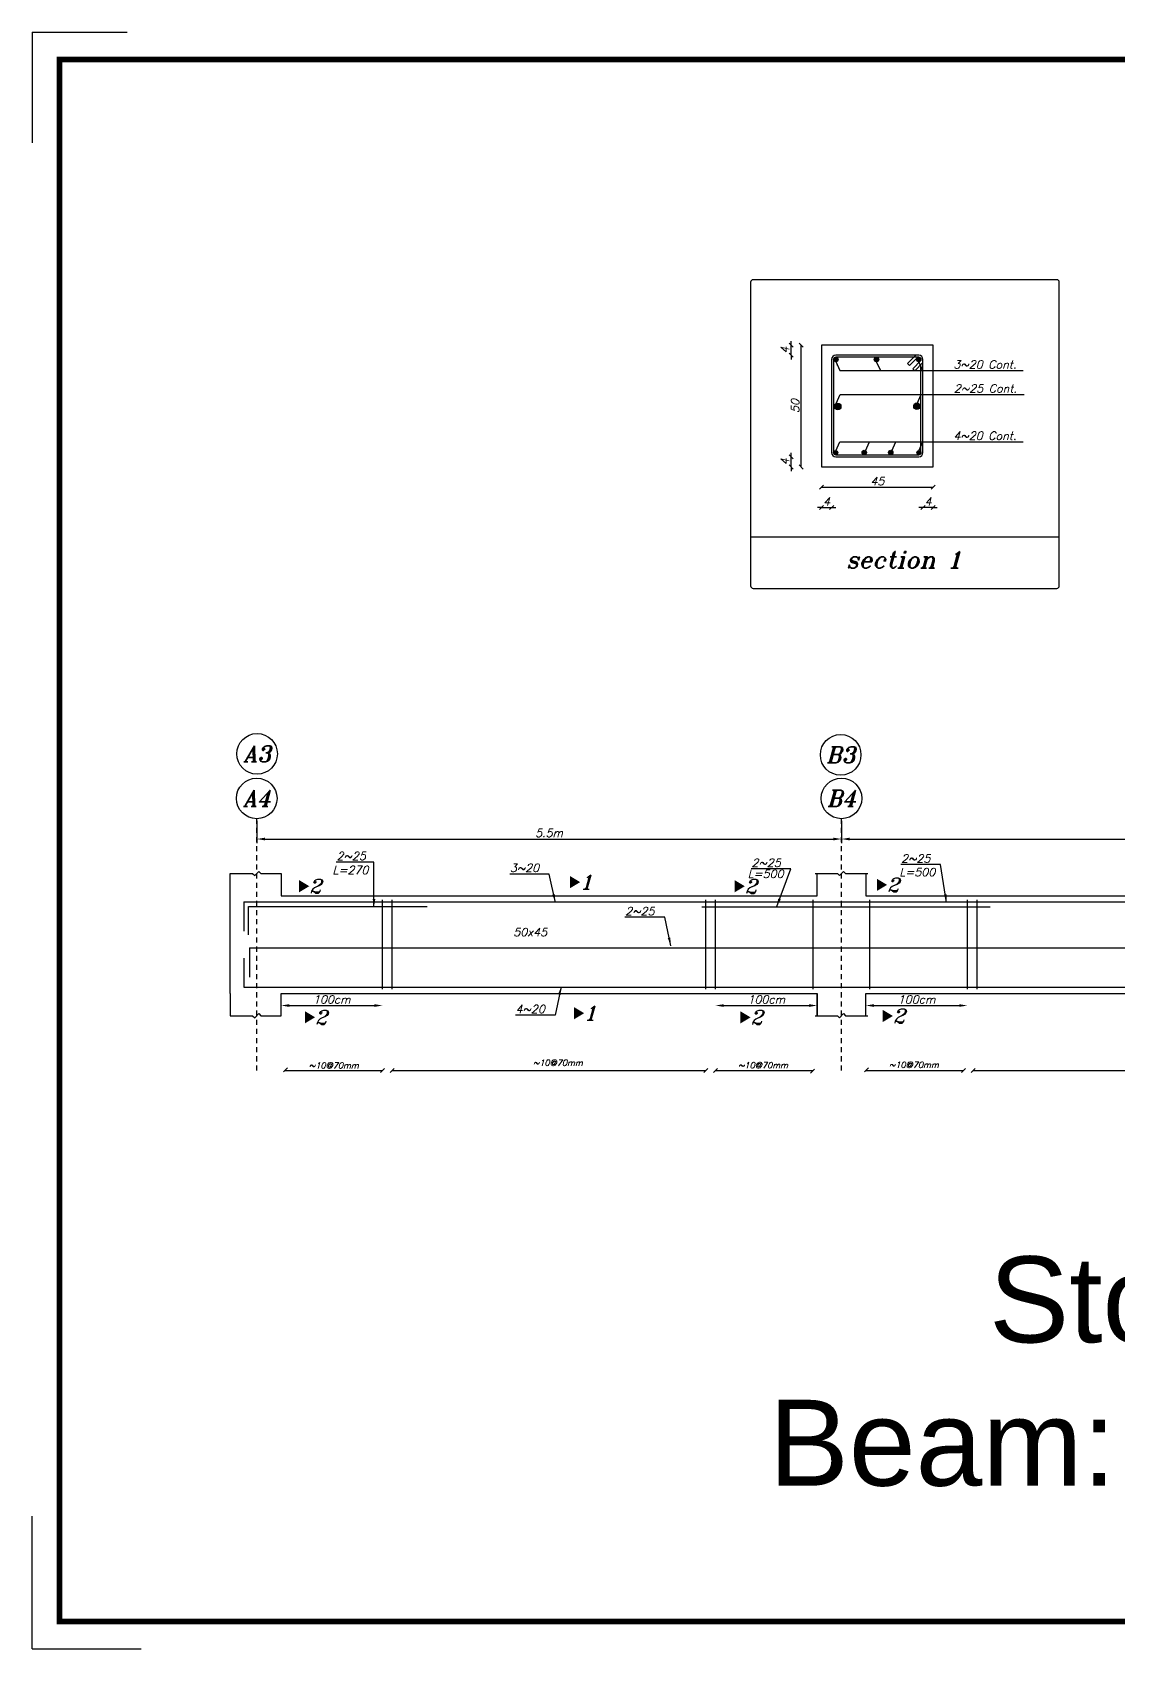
# Model space of a CAD drawing. Header units: inches. Extents: x -1152 to 1352, y 183 to 608.
# Drawn here: x 520.7 to 547.45, y 232.89 to 272.69 of the extents above; entities that cross this region are included whole.
import ezdxf
from ezdxf.enums import TextEntityAlignment as Align

# ---------------------------------------------------------------- set-up
doc = ezdxf.new("R2010")
doc.units = ezdxf.units.IN
doc.header["$MEASUREMENT"] = 0
doc.linetypes.add('HIDDEN2', pattern=[0.1875, 0.125, -0.0625])
doc.layers.add('Layer4', color=252, linetype='Continuous', lineweight=25)
doc.layers.add('SAZE_DRAWINGS', color=7, linetype='Continuous')
doc.styles.add('SAZE_STYLE', font='romancp.shx', dxfattribs={"oblique": 15})
doc.styles.add('SAZE_STYLE1', font='romant.shx', dxfattribs={"oblique": 15})
doc.styles.get("Standard").update_dxf_attribs({"font": 'arial.ttf'})
doc.dimstyles.new('SAZE_DIM_STYLE', dxfattribs={"dimtxt": 0.2, "dimasz": 0.2, "dimexe": 0.1, "dimexo": 0.05, "dimgap": 0.05, "dimtad": 0, "dimzin": 0, "dimdsep": 46, "dimtxsty": 'SAZE_STYLE', "dimcen": 0.09, "dimclrd": 2, "dimclre": 2, "dimclrt": 3, "dimadec": 0, "dimazin": 0, "dimtfac": 1, "dimtdec": 4, "dimtix": 1, "dimtmove": 1, "dimatfit": 3, "dimfxl": 1, "dimtolj": 1, "dimtzin": 0, "dimarcsym": 0})

# ---------------------------------------------------------------- blocks, each defined once
blk = doc.blocks.new('*D117')
at = {"layer": 'DEFPOINTS', "color": 0, "transparency": 16777216}
for p in [(540.625, 253.327), (556.865, 253.327), (556.865, 252.827)]:
    blk.add_point(p, dxfattribs=at)
at = {"layer": 'SAZE_DRAWINGS', "color": 2, "lineweight": -2, "transparency": 16777216}
for p, q in [((540.625, 253.277), (540.625, 252.727)), ((556.865, 253.277), (556.865, 252.727)), ((540.825, 252.827), (556.665, 252.827))]:
    blk.add_line(p, q, dxfattribs=at)
at = {"layer": 'SAZE_DRAWINGS', "color": 2, "transparency": 16777216}
for points in [[(540.825, 252.86), (540.825, 252.794), (540.625, 252.827)], [(556.665, 252.86), (556.665, 252.794), (556.865, 252.827)]]:
    blk.add_solid(points, dxfattribs=at)
at = {"layer": 'SAZE_DRAWINGS', "color": 3, "transparency": 16777216, "insert": (548.745, 252.977), "char_height": 0.2, "attachment_point": 5, "style": 'SAZE_STYLE'}
blk.add_mtext('\\A1;6m', dxfattribs=at)
blk = doc.blocks.new('*D119')
at = {"layer": 'DEFPOINTS', "color": 0, "transparency": 16777216}
for p in [(541.225, 248.727), (543.725, 248.727), (543.725, 248.727)]:
    blk.add_point(p, dxfattribs=at)
at = {"layer": 'SAZE_DRAWINGS', "color": 2, "lineweight": -2, "transparency": 16777216}
blk.add_line((541.425, 248.727), (543.525, 248.727), dxfattribs=at)
at = {"layer": 'SAZE_DRAWINGS', "color": 2, "transparency": 16777216}
for points in [[(541.425, 248.76), (541.425, 248.694), (541.225, 248.727)], [(543.525, 248.76), (543.525, 248.694), (543.725, 248.727)]]:
    blk.add_solid(points, dxfattribs=at)
at = {"layer": 'SAZE_DRAWINGS', "color": 3, "transparency": 16777216, "insert": (542.475, 248.877), "char_height": 0.2, "attachment_point": 5, "style": 'SAZE_STYLE'}
blk.add_mtext('\\A1;100cm', dxfattribs=at)
blk = doc.blocks.new('*D114')
at = {"layer": 'DEFPOINTS', "color": 0, "transparency": 16777216}
for p in [(526.825, 248.727), (529.325, 248.727), (529.325, 248.727)]:
    blk.add_point(p, dxfattribs=at)
at = {"layer": 'SAZE_DRAWINGS', "color": 2, "lineweight": -2, "transparency": 16777216}
blk.add_line((527.025, 248.727), (529.125, 248.727), dxfattribs=at)
at = {"layer": 'SAZE_DRAWINGS', "color": 2, "transparency": 16777216}
for points in [[(527.025, 248.76), (527.025, 248.694), (526.825, 248.727)], [(529.125, 248.76), (529.125, 248.694), (529.325, 248.727)]]:
    blk.add_solid(points, dxfattribs=at)
at = {"layer": 'SAZE_DRAWINGS', "color": 3, "transparency": 16777216, "insert": (528.075, 248.877), "char_height": 0.2, "attachment_point": 5, "style": 'SAZE_STYLE'}
blk.add_mtext('\\A1;100cm', dxfattribs=at)
blk = doc.blocks.new('*D115')
at = {"layer": 'DEFPOINTS', "color": 0, "transparency": 16777216}
for p in [(537.525, 248.727), (540.025, 248.727), (540.025, 248.727)]:
    blk.add_point(p, dxfattribs=at)
at = {"layer": 'SAZE_DRAWINGS', "color": 2, "lineweight": -2, "transparency": 16777216}
blk.add_line((537.725, 248.727), (539.825, 248.727), dxfattribs=at)
at = {"layer": 'SAZE_DRAWINGS', "color": 2, "transparency": 16777216}
for points in [[(537.725, 248.76), (537.725, 248.694), (537.525, 248.727)], [(539.825, 248.76), (539.825, 248.694), (540.025, 248.727)]]:
    blk.add_solid(points, dxfattribs=at)
at = {"layer": 'SAZE_DRAWINGS', "color": 3, "transparency": 16777216, "insert": (538.775, 248.877), "char_height": 0.2, "attachment_point": 5, "style": 'SAZE_STYLE'}
blk.add_mtext('\\A1;100cm', dxfattribs=at)
blk = doc.blocks.new('*D116')
at = {"layer": 'DEFPOINTS', "color": 0, "transparency": 16777216}
for p in [(526.225, 253.327), (540.625, 253.327), (540.625, 252.827)]:
    blk.add_point(p, dxfattribs=at)
at = {"layer": 'SAZE_DRAWINGS', "color": 2, "lineweight": -2, "transparency": 16777216}
for p, q in [((526.225, 253.277), (526.225, 252.727)), ((540.625, 253.277), (540.625, 252.727)), ((526.425, 252.827), (540.425, 252.827))]:
    blk.add_line(p, q, dxfattribs=at)
at = {"layer": 'SAZE_DRAWINGS', "color": 2, "transparency": 16777216}
for points in [[(526.425, 252.86), (526.425, 252.794), (526.225, 252.827)], [(540.425, 252.86), (540.425, 252.794), (540.625, 252.827)]]:
    blk.add_solid(points, dxfattribs=at)
at = {"layer": 'SAZE_DRAWINGS', "color": 3, "transparency": 16777216, "insert": (533.425, 252.977), "char_height": 0.2, "attachment_point": 5, "style": 'SAZE_STYLE'}
blk.add_mtext('\\A1;5.5m', dxfattribs=at)
blk = doc.blocks.new('SAZE-CIR-COL')
at = {"layer": 'SAZE_DRAWINGS'}
h = blk.add_hatch(color=0, dxfattribs=at)
h.dxf.hatch_style = 1
h.paths.add_polyline_path([(0.5, 0, 1), (-0.5, 0, 1)])
at = {"layer": 'SAZE_DRAWINGS', "color": 0}
blk.add_circle((0, 0), 0.5, dxfattribs=at)
blk = doc.blocks.new('_Oblique')
at = {"color": 0, "linetype": 'ByBlock', "lineweight": -2}
blk.add_line((-0.5, -0.5), (0.5, 0.5), dxfattribs=at)
blk = doc.blocks.new('*D123')
at = {"layer": 'DEFPOINTS', "color": 0, "transparency": 16777216}
for p in [(540.133, 260.989), (540.383, 260.989), (540.383, 260.989)]:
    blk.add_point(p, dxfattribs=at)
at = {"layer": 'SAZE_DRAWINGS', "color": 2, "lineweight": -2, "transparency": 16777216}
for p, q in [((540.133, 260.989), (540.033, 260.989)), ((540.133, 260.989), (540.383, 260.989)), ((540.383, 260.989), (540.483, 260.989))]:
    blk.add_line(p, q, dxfattribs=at)
at = {"layer": 'SAZE_DRAWINGS', "color": 2, "lineweight": -2, "transparency": 16777216, "xscale": 0.1, "yscale": 0.1, "zscale": 0.1}
blk.add_blockref('_Oblique', (540.133, 260.989), dxfattribs=at)
at = {"layer": 'SAZE_DRAWINGS', "color": 2, "lineweight": -2, "transparency": 16777216, "xscale": 0.1, "yscale": 0.1, "zscale": 0.1, "rotation": 180}
blk.add_blockref('_Oblique', (540.383, 260.989), dxfattribs=at)
at = {"layer": 'SAZE_DRAWINGS', "color": 3, "transparency": 16777216, "insert": (540.258, 261.139), "char_height": 0.2, "attachment_point": 5, "style": 'SAZE_STYLE'}
blk.add_mtext('\\A1;4', dxfattribs=at)
blk = doc.blocks.new('*D124')
at = {"layer": 'DEFPOINTS', "color": 0, "transparency": 16777216}
for p in [(540.133, 261.489), (542.883, 261.489), (542.883, 261.489)]:
    blk.add_point(p, dxfattribs=at)
at = {"layer": 'SAZE_DRAWINGS', "color": 2, "lineweight": -2, "transparency": 16777216}
blk.add_line((540.133, 261.489), (542.883, 261.489), dxfattribs=at)
at = {"layer": 'SAZE_DRAWINGS', "color": 2, "lineweight": -2, "transparency": 16777216, "xscale": 0.1, "yscale": 0.1, "zscale": 0.1, "rotation": 180}
blk.add_blockref('_Oblique', (540.133, 261.489), dxfattribs=at)
at = {"layer": 'SAZE_DRAWINGS', "color": 2, "lineweight": -2, "transparency": 16777216, "xscale": 0.1, "yscale": 0.1, "zscale": 0.1}
blk.add_blockref('_Oblique', (542.883, 261.489), dxfattribs=at)
at = {"layer": 'SAZE_DRAWINGS', "color": 3, "transparency": 16777216, "insert": (541.508, 261.639), "char_height": 0.2, "attachment_point": 5, "style": 'SAZE_STYLE'}
blk.add_mtext('\\A1;45', dxfattribs=at)
blk = doc.blocks.new('*D125')
at = {"layer": 'DEFPOINTS', "color": 0, "transparency": 16777216}
for p in [(542.633, 260.989), (542.633, 260.989), (542.883, 260.989)]:
    blk.add_point(p, dxfattribs=at)
at = {"layer": 'SAZE_DRAWINGS', "color": 2, "lineweight": -2, "transparency": 16777216}
for p, q in [((542.633, 260.989), (542.533, 260.989)), ((542.883, 260.989), (542.633, 260.989)), ((542.883, 260.989), (542.983, 260.989))]:
    blk.add_line(p, q, dxfattribs=at)
at = {"layer": 'SAZE_DRAWINGS', "color": 2, "lineweight": -2, "transparency": 16777216, "xscale": 0.1, "yscale": 0.1, "zscale": 0.1}
blk.add_blockref('_Oblique', (542.633, 260.989), dxfattribs=at)
at = {"layer": 'SAZE_DRAWINGS', "color": 2, "lineweight": -2, "transparency": 16777216, "xscale": 0.1, "yscale": 0.1, "zscale": 0.1, "rotation": 180}
blk.add_blockref('_Oblique', (542.883, 260.989), dxfattribs=at)
at = {"layer": 'SAZE_DRAWINGS', "color": 3, "transparency": 16777216, "insert": (542.758, 261.139), "char_height": 0.2, "attachment_point": 5, "style": 'SAZE_STYLE'}
blk.add_mtext('\\A1;4', dxfattribs=at)
blk = doc.blocks.new('*D126')
at = {"layer": 'DEFPOINTS', "color": 0, "transparency": 16777216}
for p in [(539.383, 262.239), (539.383, 262.239), (539.383, 261.989)]:
    blk.add_point(p, dxfattribs=at)
at = {"layer": 'SAZE_DRAWINGS', "color": 2, "lineweight": -2, "transparency": 16777216}
for p, q in [((539.383, 262.239), (539.383, 262.339)), ((539.383, 261.989), (539.383, 262.239)), ((539.383, 261.989), (539.383, 261.889))]:
    blk.add_line(p, q, dxfattribs=at)
at = {"layer": 'SAZE_DRAWINGS', "color": 2, "lineweight": -2, "transparency": 16777216, "xscale": 0.1, "yscale": 0.1, "zscale": 0.1}
for p, rotation in [((539.383, 262.239), 270), ((539.383, 261.989), 90)]:
    blk.add_blockref('_Oblique', p, dxfattribs=dict(at, rotation=rotation))
at = {"layer": 'SAZE_DRAWINGS', "color": 3, "transparency": 16777216, "insert": (539.233, 262.114), "char_height": 0.2, "attachment_point": 5, "rotation": 90, "style": 'SAZE_STYLE'}
blk.add_mtext('\\A1;4', dxfattribs=at)
blk = doc.blocks.new('*D127')
at = {"layer": 'DEFPOINTS', "color": 0, "transparency": 16777216}
for p in [(539.633, 264.989), (539.633, 264.989), (539.633, 261.989)]:
    blk.add_point(p, dxfattribs=at)
at = {"layer": 'SAZE_DRAWINGS', "color": 2, "lineweight": -2, "transparency": 16777216}
blk.add_line((539.633, 261.989), (539.633, 264.989), dxfattribs=at)
at = {"layer": 'SAZE_DRAWINGS', "color": 2, "lineweight": -2, "transparency": 16777216, "xscale": 0.1, "yscale": 0.1, "zscale": 0.1}
for p, rotation in [((539.633, 264.989), 90), ((539.633, 261.989), 270)]:
    blk.add_blockref('_Oblique', p, dxfattribs=dict(at, rotation=rotation))
at = {"layer": 'SAZE_DRAWINGS', "color": 3, "transparency": 16777216, "insert": (539.483, 263.489), "char_height": 0.2, "attachment_point": 5, "rotation": 90, "style": 'SAZE_STYLE'}
blk.add_mtext('\\A1;50', dxfattribs=at)
blk = doc.blocks.new('*D128')
at = {"layer": 'DEFPOINTS', "color": 0, "transparency": 16777216}
for p in [(539.383, 264.989), (539.383, 264.989), (539.383, 264.739)]:
    blk.add_point(p, dxfattribs=at)
at = {"layer": 'SAZE_DRAWINGS', "color": 2, "lineweight": -2, "transparency": 16777216}
for p, q in [((539.383, 264.989), (539.383, 265.089)), ((539.383, 264.739), (539.383, 264.989)), ((539.383, 264.739), (539.383, 264.639))]:
    blk.add_line(p, q, dxfattribs=at)
at = {"layer": 'SAZE_DRAWINGS', "color": 2, "lineweight": -2, "transparency": 16777216, "xscale": 0.1, "yscale": 0.1, "zscale": 0.1}
for p, rotation in [((539.383, 264.989), 270), ((539.383, 264.739), 90)]:
    blk.add_blockref('_Oblique', p, dxfattribs=dict(at, rotation=rotation))
at = {"layer": 'SAZE_DRAWINGS', "color": 3, "transparency": 16777216, "insert": (539.233, 264.864), "char_height": 0.2, "attachment_point": 5, "rotation": 90, "style": 'SAZE_STYLE'}
blk.add_mtext('\\A1;4', dxfattribs=at)

msp = doc.modelspace()

# ---------------------------------------------------------------- linework, layer by layer
at = {"color": 6}
for p, q in [((525.9054, 251.27707), (525.9054, 250.55904)), ((526.04445, 250.14629), (526.04445, 249.42826)), ((525.9054, 249.8951), (525.9054, 249.17707))]:
    msp.add_line(p, q, dxfattribs=at)
at = {"layer": 'Layer4'}
for p, q in [((520.69931, 272.69218), (520.69931, 269.97143)), ((520.69931, 272.69218), (523.032, 272.69218)), ((520.69931, 232.88968), (520.69931, 236.1565)), ((520.69931, 232.88968), (523.37965, 232.88968))]:
    msp.add_line(p, q, dxfattribs=at)
at = {"layer": 'Layer4', "const_width": 0.13402}
msp.add_lwpolyline([(521.36938, 272.0221), (576.31559, 272.0221), (576.31559, 233.55975), (521.36938, 233.55975)], close=True, dxfattribs=at)
at = {"layer": 'SAZE_DRAWINGS', "color": 8}
msp.add_line((538.38669, 260.26619), (545.98892, 260.26619), dxfattribs=at)
msp.add_lwpolyline([(538.45004, 258.99871), (545.92557, 258.99871, 0.41421356), (545.98892, 259.06206), (545.98892, 266.53759, 0.41421356), (545.92557, 266.60094), (538.45004, 266.60094, 0.41421356), (538.38669, 266.53759), (538.38669, 259.06206, 0.41421356)], format="xyb", close=True, dxfattribs=at)
at = {"layer": 'SAZE_DRAWINGS', "color": 3}
msp.add_lwpolyline([(540.1325, 261.98894), (542.8825, 261.98894), (542.8825, 264.98894), (540.1325, 264.98894)], close=True, dxfattribs=at)
at = {"layer": 'SAZE_DRAWINGS', "color": 4}
msp.add_lwpolyline([(540.4875, 262.23894), (542.5275, 262.23894, 0.41421356), (542.6325, 262.34394), (542.6325, 264.63394, 0.41421356), (542.5275, 264.73894), (540.4875, 264.73894, 0.41421356), (540.3825, 264.63394), (540.3825, 262.34394, 0.41421356)], format="xyb", close=True, dxfattribs=at)
for points, format in [([(542.5825, 264.60894), (542.5825, 264.63394, 0.41421356), (542.5275, 264.68894), (540.4875, 264.68894, 0.41421356), (540.4325, 264.63394), (540.4325, 262.34394, 0.41421356), (540.4875, 262.28894), (542.5275, 262.28894, 0.41421356), (542.5825, 262.34394), (542.5825, 264.50894)], "xyb"), ([(527.26847, 251.66563, 0.3, 0, 0), (527.51847, 251.66563, 0, 0, 0)], "xyseb"), ([(533.94086, 251.76579, 0.3, 0, 0), (534.19086, 251.76579, 0, 0, 0)], "xyseb"), ([(537.99377, 251.66396, 0.3, 0, 0), (538.24377, 251.66396, 0, 0, 0)], "xyseb"), ([(541.49847, 251.69843, 0.3, 0, 0), (541.74847, 251.69843, 0, 0, 0)], "xyseb"), ([(527.41139, 248.43751, 0.3, 0, 0), (527.66139, 248.43751, 0, 0, 0)], "xyseb"), ([(534.03922, 248.53843, 0.3, 0, 0), (534.28922, 248.53843, 0, 0, 0)], "xyseb"), ([(538.1367, 248.43584, 0.3, 0, 0), (538.3867, 248.43584, 0, 0, 0)], "xyseb"), ([(541.64139, 248.47031, 0.3, 0, 0), (541.89139, 248.47031, 0, 0, 0)], "xyseb")]:
    msp.add_lwpolyline(points, format=format, dxfattribs=at)
for points in [[(542.5025, 264.68894), (542.3025, 264.48894), (542.2525, 264.53894), (542.4525, 264.73894)], [(542.5825, 264.60894), (542.3825, 264.40894), (542.4325, 264.35894), (542.6325, 264.55894)]]:
    msp.add_lwpolyline(points, dxfattribs=at)
at = {"layer": 'SAZE_DRAWINGS', "color": 2, "linetype": 'HIDDEN2'}
for points in [[(526.2246, 247.12707), (526.2246, 253.32707)], [(540.6246, 247.12707), (540.6246, 253.32707)]]:
    msp.add_lwpolyline(points, dxfattribs=at)
at = {"layer": 'SAZE_DRAWINGS', "color": 8}
for points in [[(525.5746, 251.97707), (526.1246, 251.97707), (526.1746, 251.92707), (526.2746, 252.02707), (526.3246, 251.97707), (526.8246, 251.97707)], [(539.9746, 251.97707), (540.5246, 251.97707), (540.5746, 251.92707), (540.6746, 252.02707), (540.7246, 251.97707), (541.2746, 251.97707)], [(525.5746, 248.47707), (526.1246, 248.47707), (526.1746, 248.42707), (526.2746, 248.52707), (526.3246, 248.47707), (526.8246, 248.47707)], [(539.9746, 248.47707), (540.5246, 248.47707), (540.5746, 248.42707), (540.6746, 248.52707), (540.7246, 248.47707), (541.2746, 248.47707)]]:
    msp.add_lwpolyline(points, dxfattribs=at)
at = {"layer": 'SAZE_DRAWINGS', "color": 3, "linetype": 'Continuous'}
for points in [[(525.5746, 249.02707), (525.5746, 251.97707)], [(526.8246, 251.97707), (526.8246, 251.42707), (540.0246, 251.42707), (540.0246, 251.97707)], [(540.0246, 251.42707), (540.0246, 251.97707)], [(541.2246, 251.97707), (541.2246, 251.42707), (556.2646, 251.42707), (556.2646, 251.97707)], [(525.5746, 249.02707), (525.5746, 248.47707)], [(526.8246, 248.47707), (526.8246, 249.02707), (540.0246, 249.02707), (540.0246, 248.47707)], [(540.0246, 248.47707), (540.0246, 249.02707)], [(541.2246, 248.47707), (541.2246, 249.02707), (556.2646, 249.02707), (556.2646, 248.47707)]]:
    msp.add_lwpolyline(points, dxfattribs=at)
at = {"layer": 'SAZE_DRAWINGS', "color": 6, "linetype": 'Continuous'}
for points in [[(525.9054, 251.27707), (571.71685, 251.27707)], [(526.01941, 250.47008), (526.01941, 251.16275), (530.42222, 251.16275)], [(537.18379, 251.15997), (544.28379, 251.15997)], [(526.04445, 250.14629), (571.57647, 250.14629)], [(525.9054, 249.17707), (571.71685, 249.17707)]]:
    msp.add_lwpolyline(points, dxfattribs=at)
at = {"layer": 'SAZE_DRAWINGS', "color": 4, "linetype": 'Continuous'}
for points in [[(529.3246, 249.12707), (529.3246, 251.32707)], [(529.5626, 249.12707), (529.5626, 251.32707)], [(537.2866, 249.12707), (537.2866, 251.32707)], [(537.5246, 249.12707), (537.5246, 251.32707)], [(539.9246, 249.12707), (539.9246, 251.32707)], [(541.3246, 249.12707), (541.3246, 251.32707)], [(543.7246, 249.12707), (543.7246, 251.32707)], [(543.9626, 249.12707), (543.9626, 251.32707)]]:
    msp.add_lwpolyline(points, dxfattribs=at)
at = {"layer": 'SAZE_DRAWINGS', "color": 1}
for points in [[(526.88704, 247.0928), (526.98704, 247.1928)], [(529.2746, 247.07707), (529.3746, 247.17707)], [(529.5126, 247.07707), (529.6126, 247.17707)], [(537.2366, 247.07707), (537.3366, 247.17707)], [(537.4746, 247.07707), (537.5746, 247.17707)], [(541.18942, 247.0928), (541.28942, 247.1928)], [(543.57698, 247.07707), (543.67698, 247.17707)], [(543.81498, 247.07707), (543.91498, 247.17707)], [(526.9246, 247.12707), (529.3246, 247.12707)], [(529.5626, 247.12707), (537.2866, 247.12707)], [(537.5246, 247.12707), (539.9246, 247.12707)], [(539.86367, 247.06302), (539.96367, 247.16302)], [(541.22698, 247.12707), (543.62698, 247.12707)], [(543.86498, 247.12707), (553.65068, 247.12707)]]:
    msp.add_lwpolyline(points, dxfattribs=at)
at = {"layer": 'SAZE_DRAWINGS', "color": 2}
for centre in [(526.23317, 254.92438), (540.60512, 254.89958), (526.2246, 253.82707), (540.6246, 253.82707)]:
    msp.add_ellipse(centre, major_axis=(0.5, 0), ratio=1, dxfattribs=at)

# ---------------------------------------------------------------- block references
at = {"layer": 'SAZE_DRAWINGS', "color": 6}
for p, xscale, yscale, zscale in [((540.4875, 264.63394), 0.11, 0.11, 0.11), ((541.48793, 264.63394), 0.11, 0.11, 0.11), ((542.5275, 264.63394), 0.11, 0.11, 0.11), ((540.53409, 263.47917), 0.1584, 0.1584, 0.1584), ((542.48201, 263.48373), 0.1584, 0.1584, 0.1584), ((540.4825, 262.33894), 0.1, 0.1, 0.1), ((541.18595, 262.34498), 0.11, 0.11, 0.11), ((541.83855, 262.34498), 0.11, 0.11, 0.11), ((542.5325, 262.33894), 0.1, 0.1, 0.1)]:
    msp.add_blockref('SAZE-CIR-COL', p, dxfattribs=dict(at, xscale=xscale, yscale=yscale, zscale=zscale))

# ---------------------------------------------------------------- texts
at = {"color": 6, "insert": (520.8279, 242.54864), "char_height": 2.116983, "attachment_point": 1}
msp.add_mtext_dynamic_manual_height_columns('\\pxqc;Story: 1\\PBeam: Axis 3&4', width=57.0507531, gutter_width=36.72032, heights=[0], dxfattribs=at)
at = {"layer": 'SAZE_DRAWINGS', "color": 2, "style": 'SAZE_STYLE1', "oblique": 15}
for s, height, p in [('section 1', 0.411787, (542.16597, 259.70417)), ('50x45', 0.2, (532.9607, 250.53557))]:
    msp.add_text(s, height=height, dxfattribs=at).set_placement(p, align=Align.MIDDLE_CENTER)
at = {"layer": 'SAZE_DRAWINGS', "color": 3, "style": 'SAZE_STYLE1', "oblique": 15}
for s, p in [('A3', (526.23317, 254.92438)), ('B3', (540.60512, 254.89958)), ('A4', (526.2246, 253.82707)), ('B4', (540.6246, 253.82707))]:
    msp.add_text(s, height=0.4, dxfattribs=at).set_placement(p, align=Align.MIDDLE_CENTER)
at = {"layer": 'SAZE_DRAWINGS', "color": 2, "style": 'SAZE_STYLE1', "oblique": 15}
for s, p in [('2', (527.51847, 251.66563)), ('1', (534.19086, 251.76579)), ('2', (538.24377, 251.66396)), ('2', (541.74847, 251.69843)), ('2', (527.66139, 248.43751)), ('1', (534.28922, 248.53843)), ('2', (538.3867, 248.43584)), ('2', (541.89139, 248.47031))]:
    msp.add_text(s, height=0.35, dxfattribs=at).set_placement(p, align=Align.MIDDLE_LEFT)
at = {"layer": 'SAZE_DRAWINGS', "color": 3, "style": 'SAZE_STYLE', "oblique": 15}
for p in [(528.1246, 247.17707), (533.64095, 247.24294), (538.69389, 247.18208), (542.40854, 247.1926)]:
    msp.add_text('~10@70mm', height=0.15, dxfattribs=at).set_placement(p, align=Align.CENTER)
at = {"layer": 'SAZE_DRAWINGS', "color": 3, "char_height": 0.2, "style": 'SAZE_STYLE'}
for s, insert, attachment_point in [('\\A1;3~20 Cont.', (543.3825, 264.41394), 7), ('\\A1;2~25 Cont.', (543.39436, 263.82255), 7), ('\\A1;4~20 Cont.', (543.3825, 262.65894), 7), ('\\A1;2~25', (528.91302, 252.31032), 9), ('\\A1;2~25', (542.81351, 252.24763), 9), ('\\A1;3~20', (533.17881, 252.01532), 9), ('\\A1;2~25', (539.12971, 252.14215), 9), ('\\A1;2~25', (536.02123, 250.9494), 9), ('\\A1;4~20', (533.32089, 248.54083), 9)]:
    msp.add_mtext(s, dxfattribs=dict(at, insert=insert, attachment_point=attachment_point))
at = {"layer": 'SAZE_DRAWINGS', "color": 2, "char_height": 0.2, "attachment_point": 3, "style": 'SAZE_STYLE'}
for s, insert in [('L=270', (528.97485, 252.1632)), ('L=500', (539.19899, 252.07005)), ('L=500', (542.9326, 252.1123))]:
    msp.add_mtext(s, dxfattribs=dict(at, insert=insert))

# ---------------------------------------------------------------- dimensions: what is measured, and where the dimension line sits
at = {"layer": 'SAZE_DRAWINGS', "color": 2}
for base, p1, p2, text, override, picture, middle in [((539.3825, 264.98894), (539.3825, 264.73894), (539.3825, 264.98894), '4', {"dimtxt": 0.2, "dimasz": 0.1, "dimgap": 0.05, "dimtad": 1, "dimdec": 1, "dimlfac": 20, "dimrnd": 5, "dimzin": 8, "dimblk": 'Oblique', "dimse1": 1, "dimse2": 1, "dimclrd": 2, "dimclre": 2, "dimclrt": 3}, '*D128', (539.2325, 264.86394)), ((539.6325, 264.98894), (539.6325, 261.98894), (539.6325, 264.98894), '50', {"dimtxt": 0.2, "dimasz": 0.1, "dimgap": 0.05, "dimtad": 1, "dimdec": 1, "dimlfac": 20, "dimrnd": 0.5, "dimzin": 8, "dimblk": 'Oblique', "dimse1": 1, "dimse2": 1, "dimclrd": 2, "dimclre": 2, "dimclrt": 3}, '*D127', (539.4825, 263.48894)), ((539.3825, 262.23894), (539.3825, 261.98894), (539.3825, 262.23894), '4', {"dimtxt": 0.2, "dimasz": 0.1, "dimgap": 0.05, "dimtad": 1, "dimdec": 1, "dimlfac": 20, "dimrnd": 5, "dimzin": 8, "dimblk": 'Oblique', "dimse1": 1, "dimse2": 1, "dimclrd": 2, "dimclre": 2, "dimclrt": 3}, '*D126', (539.2325, 262.11394))]:
    dim = msp.add_linear_dim(base=base, p1=p1, p2=p2, angle=90, text=text, dimstyle='SAZE_DIM_STYLE', override=override, dxfattribs=at)
    dim.commit()
    dim.dimension.update_dxf_attribs({"geometry": picture, "text_midpoint": middle})
for base, p1, p2, text, override, picture, middle in [((542.8825, 261.48894), (540.1325, 261.48894), (542.8825, 261.48894), '45', {"dimtxt": 0.2, "dimasz": 0.1, "dimgap": 0.05, "dimtad": 1, "dimdec": 1, "dimlfac": 20, "dimrnd": 0.5, "dimzin": 8, "dimblk": 'Oblique', "dimse1": 1, "dimse2": 1, "dimclrd": 2, "dimclre": 2, "dimclrt": 3}, '*D124', (541.5075, 261.63894)), ((540.3825, 260.98894), (540.1325, 260.98894), (540.3825, 260.98894), '4', {"dimtxt": 0.2, "dimasz": 0.1, "dimgap": 0.05, "dimtad": 1, "dimdec": 1, "dimlfac": 20, "dimrnd": 5, "dimzin": 8, "dimblk": 'Oblique', "dimse1": 1, "dimse2": 1, "dimclrd": 2, "dimclre": 2, "dimclrt": 3}, '*D123', (540.2575, 261.13894)), ((542.6325, 260.98894), (542.8825, 260.98894), (542.6325, 260.98894), '4', {"dimtxt": 0.2, "dimasz": 0.1, "dimgap": 0.05, "dimtad": 1, "dimdec": 1, "dimlfac": 20, "dimrnd": 5, "dimzin": 8, "dimblk": 'Oblique', "dimse1": 1, "dimse2": 1, "dimclrd": 2, "dimclre": 2, "dimclrt": 3}, '*D125', (542.7575, 261.13894)), ((540.6246, 252.82707), (526.2246, 253.32707), (540.6246, 253.32707), '5.5m', {"dimtxt": 0.2, "dimasz": 0.2, "dimgap": 0.05, "dimtad": 1, "dimdec": 1, "dimlfac": 50, "dimrnd": 1, "dimzin": 8, "dimclrd": 2, "dimclre": 2, "dimclrt": 3}, '*D116', (533.4246, 252.97707)), ((556.8646, 252.82707), (540.6246, 253.32707), (556.8646, 253.32707), '6m', {"dimtxt": 0.2, "dimasz": 0.2, "dimgap": 0.05, "dimtad": 1, "dimdec": 1, "dimlfac": 50, "dimrnd": 1, "dimzin": 8, "dimclrd": 2, "dimclre": 2, "dimclrt": 3}, '*D117', (548.7446, 252.97707)), ((529.3246, 248.72707), (526.8246, 248.72707), (529.3246, 248.72707), '100cm', {"dimtxt": 0.2, "dimasz": 0.2, "dimgap": 0.05, "dimtad": 1, "dimdec": 1, "dimlfac": 50, "dimrnd": 1, "dimzin": 8, "dimse1": 1, "dimse2": 1, "dimclrd": 2, "dimclre": 2, "dimclrt": 3}, '*D114', (528.0746, 248.87707)), ((540.0246, 248.72707), (537.5246, 248.72707), (540.0246, 248.72707), '100cm', {"dimtxt": 0.2, "dimasz": 0.2, "dimgap": 0.05, "dimtad": 1, "dimdec": 1, "dimlfac": 50, "dimrnd": 1, "dimzin": 8, "dimse1": 1, "dimse2": 1, "dimclrd": 2, "dimclre": 2, "dimclrt": 3}, '*D115', (538.7746, 248.87707)), ((543.7246, 248.72707), (541.2246, 248.72707), (543.7246, 248.72707), '100cm', {"dimtxt": 0.2, "dimasz": 0.2, "dimgap": 0.05, "dimtad": 1, "dimdec": 1, "dimlfac": 50, "dimrnd": 1, "dimzin": 8, "dimse1": 1, "dimse2": 1, "dimclrd": 2, "dimclre": 2, "dimclrt": 3}, '*D119', (542.4746, 248.87707))]:
    dim = msp.add_linear_dim(base=base, p1=p1, p2=p2, text=text, dimstyle='SAZE_DIM_STYLE', override=override, dxfattribs=at)
    dim.commit()
    dim.dimension.update_dxf_attribs({"geometry": picture, "text_midpoint": middle})

# ---------------------------------------------------------------- leaders
at = {"layer": 'SAZE_DRAWINGS', "annotation_type": 0, "has_hookline": 1, "hookline_direction": 0}
for points, text_width in [([(540.4825, 264.58394), (540.5825, 264.36394), (543.3325, 264.36394)], 1.71615), ([(540.49436, 263.55255), (540.59436, 263.77255), (543.34436, 263.77255)], 1.72636), ([(540.4825, 262.38894), (540.5825, 262.60894), (543.3325, 262.60894)], 1.72057)]:
    msp.add_leader(points, dimstyle='SAZE_DIM_STYLE', override={"dimasz": 0.1, "dimgap": 0.05, "dimtad": 1, "dimdec": 3, "dimse1": 1, "dimse2": 1, "dimclrd": 2}, dxfattribs=dict(at, text_width=text_width))
at = {"layer": 'SAZE_DRAWINGS'}
for points in [[(541.48293, 264.58394), (541.58293, 264.36394)], [(542.5225, 264.58394), (542.6225, 264.36394)], [(542.48757, 263.55255), (542.58757, 263.77255)], [(541.21409, 262.38894), (541.31409, 262.60894)], [(541.86615, 262.38894), (541.96615, 262.60894)], [(542.5325, 262.38894), (542.6325, 262.60894)]]:
    msp.add_leader(points, dimstyle='SAZE_DIM_STYLE', override={"dimasz": 0.1, "dimgap": 0.05, "dimtad": 1, "dimdec": 3, "dimse1": 1, "dimse2": 1, "dimclrd": 2}, dxfattribs=at)
at = {"layer": 'SAZE_DRAWINGS', "color": 2, "annotation_type": 0, "has_hookline": 1, "hookline_direction": 1}
for points, text_width in [([(529.11302, 251.14818), (529.11302, 252.26032), (528.96302, 252.26032)], 0.72978), ([(533.57881, 251.26532), (533.42881, 251.96532), (533.22881, 251.96532)], 0.71889), ([(539.02937, 251.16462), (539.37971, 252.09215), (539.17971, 252.09215)], 0.72978), ([(543.21351, 251.26686), (543.06351, 252.19763), (542.86351, 252.19763)], 0.72978), ([(536.42123, 250.1994), (536.27123, 250.8994), (536.07123, 250.8994)], 0.72978), ([(533.72089, 249.19083), (533.57089, 248.49083), (533.37089, 248.49083)], 0.72331)]:
    msp.add_leader(points, dimstyle='SAZE_DIM_STYLE', override={"dimasz": 0.2, "dimgap": 0.05, "dimtad": 1, "dimclrd": 2}, dxfattribs=dict(at, text_width=text_width))

doc.saveas('drawing.dxf')
